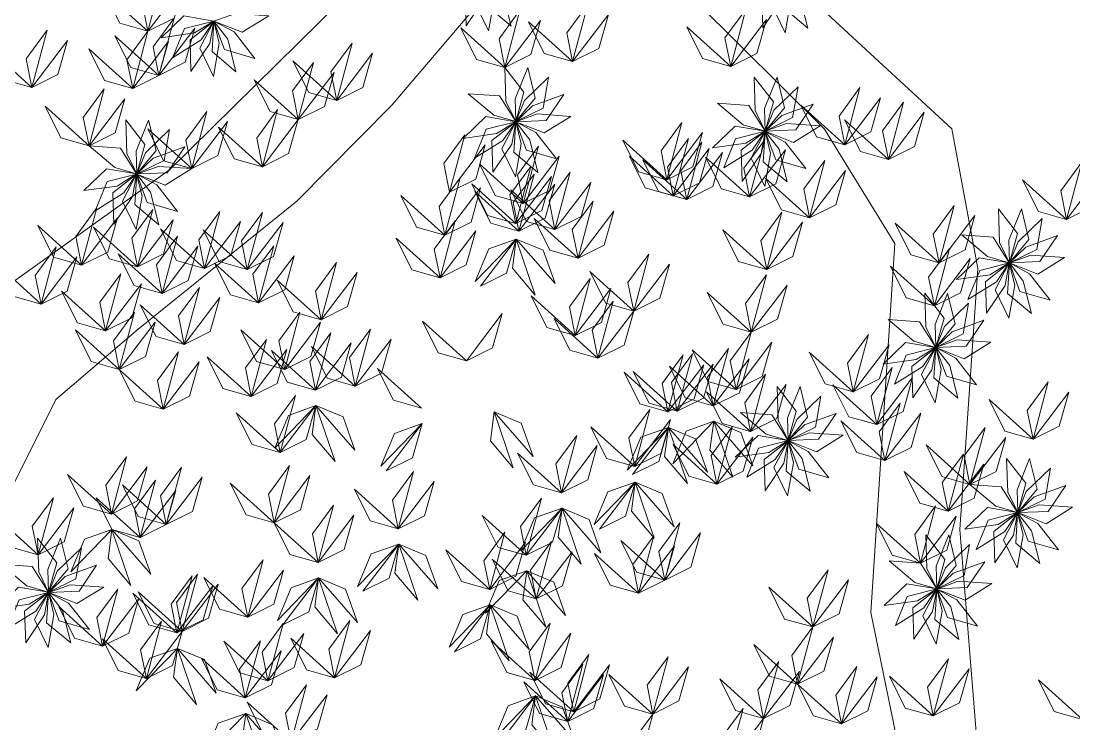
# Model space of a CAD drawing. Header units: inches. Extents: x 15 to 22798, y 21 to 21519.
# Drawn here: x 14699.4 to 14806.1, y 12322.2 to 12393.4 of the extents above; entities that cross this region are included whole.
import ezdxf

# ---------------------------------------------------------------- set-up
doc = ezdxf.new("R2010")
doc.units = ezdxf.units.IN
doc.header["$MEASUREMENT"] = 0
doc.layers.add('ARREDAMENTO', color=8, linetype='Continuous', lineweight=13)

msp = doc.modelspace()

# ---------------------------------------------------------------- linework, layer by layer
at = {"layer": 'ARREDAMENTO', "linetype": 'Continuous', "lineweight": 0}
for points in [[(14742.72, 12406.15), (14714.46, 12378.31), (14694.52, 12364.05), (14666.18, 12355.56), (14646.83, 12358.71), (14612.62, 12367.6)], [(14817.93, 12298.11), (14796.58, 12316.73), (14794.55, 12341.87), (14796.38, 12368.31), (14793.75, 12382.48), (14774.98, 12399.82)], [(14607.13, 12285.05), (14629.73, 12278.69), (14647.76, 12282.63), (14627.26, 12247.73), (14654.84, 12287.17), (14664.49, 12293.65), (14677.97, 12307.89), (14683.08, 12321.45), (14691.42, 12331.8), (14697.82, 12344.72), (14702.94, 12355.05), (14711.29, 12362.18), (14727.36, 12375.14), (14737, 12384.85), (14748.55, 12398.43)], [(14767.91, 12395.28), (14780.85, 12382.43), (14787.99, 12370.86), (14785.55, 12333.45), (14788.84, 12317.34), (14761.19, 12297.25), (14770.32, 12270.2), (14772.96, 12252.8), (14758.85, 12234.05), (14743.4, 12228.83), (14723.41, 12227.47), (14708.65, 12210.65), (14706.74, 12203.55), (14711.87, 12210.66), (14724.07, 12225.53), (14744.05, 12226.9), (14760.8, 12231.48), (14774.91, 12250.23), (14779.36, 12265.72), (14774.82, 12272.8), (14767.02, 12289.53), (14789.51, 12308.96), (14819.88, 12292.31)]]:
    msp.add_lwpolyline(points, dxfattribs=at)
at = {"layer": 'ARREDAMENTO', "lineweight": 0}
for points in [[(14712.27, 12392.36), (14711.69, 12395.27), (14713.82, 12398.16), (14712.27, 12392.36)], [(14744.52, 12392.91), (14746.43, 12395.74), (14746.84, 12398.01), (14744.42, 12396.09), (14744.52, 12392.91)], [(14746.8, 12392.41), (14747.39, 12395.76), (14746.84, 12398), (14745.41, 12395.27), (14746.8, 12392.41)], [(14749.08, 12392.87), (14748.26, 12396.18), (14746.84, 12398), (14746.65, 12394.92), (14749.08, 12392.87)], [(14712.27, 12392.36), (14714.93, 12393.68), (14715.9, 12397.13), (14712.27, 12392.36)], [(14774.59, 12392.7), (14776.49, 12395.53), (14776.9, 12397.8), (14774.48, 12395.88), (14774.59, 12392.7)], [(14776.86, 12392.2), (14777.45, 12395.56), (14776.9, 12397.8), (14775.48, 12395.06), (14776.86, 12392.2)], [(14779.15, 12392.67), (14778.32, 12395.97), (14776.91, 12397.8), (14776.71, 12394.72), (14779.15, 12392.67)], [(14712.27, 12392.36), (14709.42, 12393.17), (14707.82, 12396.38), (14712.27, 12392.36)], [(14755.31, 12389.28), (14754.72, 12392.19), (14756.85, 12395.08), (14755.31, 12389.28)], [(14713.38, 12387.88), (14712.8, 12390.79), (14714.93, 12393.68), (14713.38, 12387.88)], [(14713.62, 12391.7), (14716.99, 12392.18), (14718.95, 12393.39), (14715.91, 12393.91), (14713.62, 12391.7)], [(14724.54, 12393.93), (14721.14, 12394.17), (14718.97, 12393.39), (14721.84, 12392.25), (14724.54, 12393.93)], [(14748.44, 12388.68), (14747.86, 12391.59), (14749.98, 12394.48), (14748.44, 12388.68)], [(14755.31, 12389.28), (14757.96, 12390.6), (14758.94, 12394.06), (14755.31, 12389.28)], [(14771.35, 12388.78), (14770.76, 12391.68), (14772.89, 12394.57), (14771.35, 12388.78)], [(14771.35, 12388.78), (14774, 12390.1), (14774.98, 12393.55), (14771.35, 12388.78)], [(14713.38, 12387.88), (14716.04, 12389.21), (14717.02, 12392.66), (14713.38, 12387.88)], [(14714.77, 12389.67), (14717.66, 12391.48), (14718.95, 12393.39), (14715.97, 12392.62), (14714.77, 12389.67)], [(14716.64, 12388.29), (14718.55, 12391.11), (14718.96, 12393.38), (14716.54, 12391.47), (14716.64, 12388.29)], [(14718.92, 12387.78), (14719.51, 12391.14), (14718.96, 12393.38), (14717.53, 12390.65), (14718.92, 12387.78)], [(14721.2, 12388.25), (14720.38, 12391.56), (14718.96, 12393.38), (14718.77, 12390.3), (14721.2, 12388.25)], [(14723.1, 12389.61), (14721, 12392.29), (14718.97, 12393.38), (14720.04, 12390.49), (14723.1, 12389.61)], [(14748.44, 12388.68), (14745.59, 12389.49), (14743.99, 12392.7), (14748.44, 12388.68)], [(14748.44, 12388.68), (14751.09, 12390.01), (14752.07, 12393.46), (14748.44, 12388.68)], [(14755.31, 12389.28), (14752.45, 12390.09), (14750.85, 12393.3), (14755.31, 12389.28)], [(14771.35, 12388.78), (14768.49, 12389.59), (14766.89, 12392.8), (14771.35, 12388.78)], [(14700.51, 12386.65), (14699.92, 12389.56), (14702.05, 12392.45), (14700.51, 12386.65)], [(14700.51, 12386.65), (14703.16, 12387.97), (14704.14, 12391.43), (14700.51, 12386.65)], [(14713.38, 12387.88), (14710.53, 12388.69), (14708.93, 12391.9), (14713.38, 12387.88)], [(14710.73, 12386.56), (14710.15, 12389.47), (14712.27, 12392.36), (14710.73, 12386.56)], [(14700.51, 12386.65), (14697.66, 12387.46), (14696.06, 12390.67), (14700.51, 12386.65)], [(14710.73, 12386.56), (14707.88, 12387.37), (14706.28, 12390.58), (14710.73, 12386.56)], [(14710.73, 12386.56), (14713.38, 12387.88), (14714.36, 12391.34), (14710.73, 12386.56)], [(14731.42, 12385.35), (14730.83, 12388.25), (14732.96, 12391.14), (14731.42, 12385.35)], [(14731.42, 12385.35), (14728.57, 12386.15), (14726.97, 12389.37), (14731.42, 12385.35)], [(14731.42, 12385.35), (14734.07, 12386.67), (14735.05, 12390.12), (14731.42, 12385.35)], [(14727.51, 12383.4), (14726.93, 12386.31), (14729.05, 12389.2), (14727.51, 12383.4)], [(14748.44, 12388.68), (14748.56, 12385.28), (14749.56, 12383.2), (14750.39, 12386.17), (14748.44, 12388.68)], [(14750.77, 12388.67), (14749.49, 12385.5), (14749.57, 12383.2), (14751.53, 12385.58), (14750.77, 12388.67)], [(14727.51, 12383.4), (14724.66, 12384.21), (14723.06, 12387.42), (14727.51, 12383.4)], [(14727.51, 12383.4), (14730.17, 12384.72), (14731.14, 12388.18), (14727.51, 12383.4)], [(14752.89, 12387.7), (14750.44, 12385.33), (14749.57, 12383.2), (14752.33, 12384.57), (14752.89, 12387.7)], [(14773.72, 12387.71), (14773.83, 12384.31), (14774.84, 12382.23), (14775.67, 12385.2), (14773.72, 12387.71)], [(14776.05, 12387.69), (14774.77, 12384.53), (14774.84, 12382.23), (14776.81, 12384.6), (14776.05, 12387.69)], [(14706.31, 12380.73), (14705.72, 12383.63), (14707.85, 12386.52), (14706.31, 12380.73)], [(14778.17, 12386.73), (14775.72, 12384.36), (14774.84, 12382.23), (14777.61, 12383.6), (14778.17, 12386.73)], [(14782.9, 12380.84), (14782.32, 12383.75), (14784.44, 12386.64), (14782.9, 12380.84)], [(14706.31, 12380.73), (14708.96, 12382.05), (14709.94, 12385.5), (14706.31, 12380.73)], [(14744.73, 12386.03), (14747.34, 12383.84), (14749.56, 12383.2), (14747.9, 12385.8), (14744.73, 12386.03)], [(14754.44, 12385.96), (14751.24, 12384.79), (14749.57, 12383.19), (14752.65, 12383.32), (14754.44, 12385.96)], [(14770, 12385.06), (14772.62, 12382.87), (14774.83, 12382.23), (14773.18, 12384.83), (14770, 12385.06)], [(14782.9, 12380.84), (14785.56, 12382.16), (14786.53, 12385.62), (14782.9, 12380.84)], [(14787.33, 12379.36), (14786.74, 12382.27), (14788.87, 12385.16), (14787.33, 12379.36)], [(14706.31, 12380.73), (14703.45, 12381.54), (14701.85, 12384.75), (14706.31, 12380.73)], [(14716.72, 12378.43), (14716.13, 12381.33), (14718.26, 12384.22), (14716.72, 12378.43)], [(14723.88, 12378.63), (14723.3, 12381.53), (14725.42, 12384.42), (14723.88, 12378.63)], [(14755.14, 12383.73), (14751.74, 12383.97), (14749.57, 12383.19), (14752.44, 12382.05), (14755.14, 12383.73)], [(14779.71, 12384.98), (14776.51, 12383.82), (14774.84, 12382.22), (14777.93, 12382.35), (14779.71, 12384.98)], [(14782.9, 12380.84), (14780.05, 12381.65), (14778.45, 12384.86), (14782.9, 12380.84)], [(14787.33, 12379.36), (14789.98, 12380.68), (14790.96, 12384.14), (14787.33, 12379.36)], [(14710.02, 12383.38), (14710.14, 12379.97), (14711.14, 12377.9), (14711.97, 12380.87), (14710.02, 12383.38)], [(14712.35, 12383.36), (14711.07, 12380.2), (14711.14, 12377.89), (14713.11, 12380.27), (14712.35, 12383.36)], [(14716.72, 12378.43), (14719.37, 12379.75), (14720.35, 12383.2), (14716.72, 12378.43)], [(14723.88, 12378.63), (14726.54, 12379.95), (14727.51, 12383.4), (14723.88, 12378.63)], [(14744.22, 12381.5), (14747.59, 12381.98), (14749.55, 12383.19), (14746.51, 12383.71), (14744.22, 12381.5)], [(14745.37, 12379.48), (14748.26, 12381.28), (14749.55, 12383.19), (14746.57, 12382.42), (14745.37, 12379.48)], [(14747.24, 12378.09), (14749.15, 12380.92), (14749.55, 12383.19), (14747.14, 12381.27), (14747.24, 12378.09)], [(14749.52, 12377.59), (14750.11, 12380.94), (14749.56, 12383.18), (14748.13, 12380.45), (14749.52, 12377.59)], [(14751.8, 12378.05), (14750.97, 12381.36), (14749.56, 12383.18), (14749.37, 12380.1), (14751.8, 12378.05)], [(14753.7, 12379.41), (14751.6, 12382.09), (14749.56, 12383.18), (14750.64, 12380.29), (14753.7, 12379.41)], [(14764.86, 12377.31), (14764.28, 12380.22), (14766.4, 12383.11), (14764.86, 12377.31)], [(14780.41, 12382.76), (14777.01, 12383), (14774.84, 12382.22), (14777.71, 12381.08), (14780.41, 12382.76)], [(14787.33, 12379.36), (14784.48, 12380.17), (14782.88, 12383.38), (14787.33, 12379.36)], [(14714.47, 12382.39), (14712.02, 12380.03), (14711.14, 12377.89), (14713.91, 12379.26), (14714.47, 12382.39)], [(14716.72, 12378.43), (14713.86, 12379.23), (14712.26, 12382.45), (14716.72, 12378.43)], [(14723.88, 12378.63), (14721.03, 12379.44), (14719.43, 12382.65), (14723.88, 12378.63)], [(14742.84, 12376.05), (14742.26, 12378.96), (14744.38, 12381.85), (14742.84, 12376.05)], [(14764.86, 12377.31), (14767.52, 12378.63), (14768.49, 12382.08), (14764.86, 12377.31)], [(14769.49, 12380.53), (14772.87, 12381.01), (14774.83, 12382.22), (14771.79, 12382.74), (14769.49, 12380.53)], [(14770.64, 12378.5), (14773.53, 12380.31), (14774.83, 12382.22), (14771.84, 12381.45), (14770.64, 12378.5)], [(14772.51, 12377.12), (14774.42, 12379.95), (14774.83, 12382.22), (14772.41, 12380.3), (14772.51, 12377.12)], [(14774.79, 12376.62), (14775.38, 12379.97), (14774.83, 12382.21), (14773.4, 12379.48), (14774.79, 12376.62)], [(14777.07, 12377.08), (14776.25, 12380.39), (14774.84, 12382.21), (14774.64, 12379.13), (14777.07, 12377.08)], [(14778.97, 12378.44), (14776.87, 12381.12), (14774.84, 12382.21), (14775.91, 12379.32), (14778.97, 12378.44)], [(14742.84, 12376.05), (14745.5, 12377.37), (14746.47, 12380.83), (14742.84, 12376.05)], [(14764.86, 12377.31), (14762.01, 12378.12), (14760.41, 12381.33), (14764.86, 12377.31)], [(14765.52, 12375.69), (14764.93, 12378.59), (14767.06, 12381.48), (14765.52, 12375.69)], [(14766.88, 12375.3), (14766.3, 12378.21), (14768.43, 12381.1), (14766.88, 12375.3)], [(14773.25, 12375.57), (14772.67, 12378.47), (14774.79, 12381.36), (14773.25, 12375.57)], [(14706.31, 12380.73), (14708.92, 12378.54), (14711.13, 12377.89), (14709.48, 12380.5), (14706.31, 12380.73)], [(14716.01, 12380.65), (14712.81, 12379.48), (14711.15, 12377.89), (14714.23, 12378.02), (14716.01, 12380.65)], [(14750.32, 12374.91), (14749.74, 12377.81), (14751.86, 12380.7), (14750.32, 12374.91)], [(14750.32, 12374.91), (14752.97, 12376.23), (14753.95, 12379.68), (14750.32, 12374.91)], [(14765.52, 12375.69), (14762.67, 12376.49), (14761.07, 12379.71), (14765.52, 12375.69)], [(14765.52, 12375.69), (14768.17, 12377.01), (14769.15, 12380.46), (14765.52, 12375.69)], [(14766.88, 12375.3), (14769.54, 12376.62), (14770.52, 12380.08), (14766.88, 12375.3)], [(14773.25, 12375.57), (14775.9, 12376.89), (14776.88, 12380.34), (14773.25, 12375.57)], [(14716.72, 12378.43), (14713.32, 12378.66), (14711.15, 12377.88), (14714.01, 12376.75), (14716.72, 12378.43)], [(14750.32, 12374.91), (14747.47, 12375.71), (14745.87, 12378.93), (14750.32, 12374.91)], [(14749.56, 12372.87), (14748.97, 12375.77), (14751.1, 12378.66), (14749.56, 12372.87)], [(14766.88, 12375.3), (14764.03, 12376.11), (14762.43, 12379.32), (14766.88, 12375.3)], [(14773.25, 12375.57), (14770.4, 12376.37), (14768.8, 12379.59), (14773.25, 12375.57)], [(14779.33, 12373.46), (14778.75, 12376.37), (14780.87, 12379.26), (14779.33, 12373.46)], [(14805.38, 12373.28), (14804.8, 12376.19), (14806.93, 12379.08), (14805.38, 12373.28)], [(14705.79, 12376.2), (14709.17, 12376.67), (14711.13, 12377.89), (14708.09, 12378.4), (14705.79, 12376.2)], [(14706.94, 12374.17), (14709.83, 12375.98), (14711.13, 12377.88), (14708.14, 12377.12), (14706.94, 12374.17)], [(14708.82, 12372.79), (14710.72, 12375.61), (14711.13, 12377.88), (14708.71, 12375.97), (14708.82, 12372.79)], [(14711.09, 12372.28), (14711.68, 12375.64), (14711.13, 12377.88), (14709.7, 12375.15), (14711.09, 12372.28)], [(14713.37, 12372.75), (14712.55, 12376.06), (14711.14, 12377.88), (14710.94, 12374.8), (14713.37, 12372.75)], [(14715.27, 12374.1), (14713.17, 12376.79), (14711.14, 12377.88), (14712.21, 12374.99), (14715.27, 12374.1)], [(14749.87, 12372.09), (14749.29, 12374.99), (14751.42, 12377.88), (14749.87, 12372.09)], [(14749.56, 12372.87), (14752.21, 12374.19), (14753.19, 12377.64), (14749.56, 12372.87)], [(14753.52, 12372.27), (14752.93, 12375.17), (14755.06, 12378.06), (14753.52, 12372.27)], [(14779.33, 12373.46), (14781.99, 12374.78), (14782.96, 12378.23), (14779.33, 12373.46)], [(14805.38, 12373.28), (14808.04, 12374.61), (14809.01, 12378.06), (14805.38, 12373.28)], [(14742.36, 12371.7), (14741.78, 12374.61), (14743.91, 12377.5), (14742.36, 12371.7)], [(14742.36, 12371.7), (14745.02, 12373.02), (14745.99, 12376.48), (14742.36, 12371.7)], [(14749.56, 12372.87), (14746.7, 12373.67), (14745.1, 12376.88), (14749.56, 12372.87)], [(14749.87, 12372.09), (14752.53, 12373.41), (14753.51, 12376.86), (14749.87, 12372.09)], [(14753.52, 12372.27), (14756.17, 12373.59), (14757.15, 12377.04), (14753.52, 12372.27)], [(14779.33, 12373.46), (14776.48, 12374.27), (14774.88, 12377.48), (14779.33, 12373.46)], [(14805.38, 12373.28), (14802.53, 12374.09), (14800.93, 12377.3), (14805.38, 12373.28)], [(14742.36, 12371.7), (14739.51, 12372.51), (14737.91, 12375.72), (14742.36, 12371.7)], [(14749.87, 12372.09), (14747.02, 12372.89), (14745.42, 12376.11), (14749.87, 12372.09)], [(14753.52, 12372.27), (14750.66, 12373.08), (14749.06, 12376.29), (14753.52, 12372.27)], [(14705.56, 12368.66), (14704.98, 12371.56), (14707.1, 12374.45), (14705.56, 12368.66)], [(14755.87, 12369.36), (14755.29, 12372.26), (14757.41, 12375.15), (14755.87, 12369.36)], [(14792.46, 12368.89), (14791.87, 12371.8), (14794, 12374.69), (14792.46, 12368.89)], [(14798.47, 12374.37), (14798.58, 12370.96), (14799.59, 12368.89), (14800.42, 12371.86), (14798.47, 12374.37)], [(14800.8, 12374.35), (14799.52, 12371.19), (14799.59, 12368.88), (14801.56, 12371.26), (14800.8, 12374.35)], [(14705.56, 12368.66), (14708.22, 12369.98), (14709.19, 12373.43), (14705.56, 12368.66)], [(14711.22, 12368.48), (14710.63, 12371.39), (14712.76, 12374.28), (14711.22, 12368.48)], [(14718.02, 12368.31), (14717.43, 12371.21), (14719.56, 12374.1), (14718.02, 12368.31)], [(14722.34, 12368.2), (14721.76, 12371.11), (14723.88, 12374), (14722.34, 12368.2)], [(14755.87, 12369.36), (14753.02, 12370.16), (14751.42, 12373.38), (14755.87, 12369.36)], [(14755.87, 12369.36), (14758.53, 12370.68), (14759.5, 12374.13), (14755.87, 12369.36)], [(14774.99, 12368.22), (14774.41, 12371.13), (14776.53, 12374.02), (14774.99, 12368.22)], [(14792.46, 12368.89), (14795.11, 12370.21), (14796.09, 12373.67), (14792.46, 12368.89)], [(14802.92, 12373.38), (14800.47, 12371.02), (14799.59, 12368.88), (14802.36, 12370.25), (14802.92, 12373.38)], [(14705.56, 12368.66), (14702.71, 12369.46), (14701.11, 12372.68), (14705.56, 12368.66)], [(14711.22, 12368.48), (14708.37, 12369.29), (14706.77, 12372.5), (14711.22, 12368.48)], [(14711.22, 12368.48), (14713.87, 12369.8), (14714.85, 12373.25), (14711.22, 12368.48)], [(14718.02, 12368.31), (14715.16, 12369.12), (14713.56, 12372.33), (14718.02, 12368.31)], [(14722.34, 12368.2), (14719.49, 12369.01), (14717.89, 12372.22), (14722.34, 12368.2)], [(14718.02, 12368.31), (14720.67, 12369.63), (14721.65, 12373.08), (14718.02, 12368.31)], [(14722.34, 12368.2), (14724.99, 12369.52), (14725.97, 12372.97), (14722.34, 12368.2)], [(14741.88, 12367.35), (14741.3, 12370.26), (14743.43, 12373.15), (14741.88, 12367.35)], [(14774.99, 12368.22), (14772.14, 12369.03), (14770.54, 12372.24), (14774.99, 12368.22)], [(14774.99, 12368.22), (14777.65, 12369.54), (14778.62, 12373), (14774.99, 12368.22)], [(14792.46, 12368.89), (14789.61, 12369.7), (14788.01, 12372.91), (14792.46, 12368.89)], [(14713.72, 12365.79), (14713.13, 12368.69), (14715.26, 12371.58), (14713.72, 12365.79)], [(14741.88, 12367.35), (14739.03, 12368.16), (14737.43, 12371.37), (14741.88, 12367.35)], [(14741.88, 12367.35), (14744.54, 12368.67), (14745.51, 12372.12), (14741.88, 12367.35)], [(14749.61, 12371.3), (14746.82, 12370.3), (14745.44, 12366.99), (14749.61, 12371.3)], [(14745.98, 12366.52), (14748.63, 12367.85), (14749.61, 12371.3), (14745.98, 12366.52)], [(14749.61, 12371.3), (14749.22, 12368.36), (14751.54, 12365.62), (14749.61, 12371.3)], [(14749.61, 12371.3), (14752.35, 12370.16), (14753.55, 12366.78), (14749.61, 12371.3)], [(14794.76, 12371.72), (14797.37, 12369.53), (14799.58, 12368.88), (14797.93, 12371.49), (14794.76, 12371.72)], [(14804.46, 12371.64), (14801.26, 12370.47), (14799.6, 12368.88), (14802.68, 12369.01), (14804.46, 12371.64)], [(14701.44, 12364.71), (14700.86, 12367.61), (14702.98, 12370.5), (14701.44, 12364.71)], [(14713.72, 12365.79), (14716.37, 12367.11), (14717.35, 12370.56), (14713.72, 12365.79)], [(14723.48, 12364.82), (14722.9, 12367.73), (14725.02, 12370.61), (14723.48, 12364.82)], [(14791.98, 12364.54), (14791.39, 12367.45), (14793.52, 12370.34), (14791.98, 12364.54)], [(14701.44, 12364.71), (14704.09, 12366.03), (14705.07, 12369.48), (14701.44, 12364.71)], [(14713.72, 12365.79), (14710.87, 12366.59), (14709.27, 12369.81), (14713.72, 12365.79)], [(14723.48, 12364.82), (14726.14, 12366.14), (14727.11, 12369.59), (14723.48, 12364.82)], [(14761.52, 12363.98), (14760.93, 12366.89), (14763.06, 12369.78), (14761.52, 12363.98)], [(14791.98, 12364.54), (14794.63, 12365.86), (14795.61, 12369.31), (14791.98, 12364.54)], [(14794.24, 12367.19), (14797.62, 12367.66), (14799.58, 12368.88), (14796.54, 12369.39), (14794.24, 12367.19)], [(14805.17, 12369.42), (14801.76, 12369.65), (14799.59, 12368.87), (14802.46, 12367.74), (14805.17, 12369.42)], [(14701.44, 12364.71), (14698.59, 12365.51), (14696.99, 12368.73), (14701.44, 12364.71)], [(14723.48, 12364.82), (14720.63, 12365.63), (14719.03, 12368.84), (14723.48, 12364.82)], [(14729.84, 12363.12), (14729.26, 12366.03), (14731.39, 12368.92), (14729.84, 12363.12)], [(14761.52, 12363.98), (14758.67, 12364.79), (14757.07, 12368), (14761.52, 12363.98)], [(14761.52, 12363.98), (14764.17, 12365.3), (14765.15, 12368.76), (14761.52, 12363.98)], [(14791.98, 12364.54), (14789.13, 12365.35), (14787.53, 12368.56), (14791.98, 12364.54)], [(14795.39, 12365.16), (14798.28, 12366.97), (14799.58, 12368.87), (14796.59, 12368.11), (14795.39, 12365.16)], [(14797.26, 12363.77), (14799.17, 12366.6), (14799.58, 12368.87), (14797.16, 12366.96), (14797.26, 12363.77)], [(14799.54, 12363.27), (14800.13, 12366.63), (14799.58, 12368.87), (14798.15, 12366.14), (14799.54, 12363.27)], [(14801.82, 12363.74), (14801, 12367.04), (14799.59, 12368.87), (14799.39, 12365.79), (14801.82, 12363.74)], [(14803.72, 12365.09), (14801.62, 12367.78), (14799.59, 12368.87), (14800.66, 12365.98), (14803.72, 12365.09)], [(14707.98, 12361.98), (14707.39, 12364.89), (14709.52, 12367.78), (14707.98, 12361.98)], [(14707.98, 12361.98), (14707.39, 12364.89), (14709.52, 12367.78), (14707.98, 12361.98)], [(14729.84, 12363.12), (14726.99, 12363.93), (14725.39, 12367.14), (14729.84, 12363.12)], [(14729.84, 12363.12), (14732.5, 12364.45), (14733.47, 12367.9), (14729.84, 12363.12)], [(14755.57, 12361.52), (14754.99, 12364.42), (14757.11, 12367.31), (14755.57, 12361.52)], [(14773.42, 12361.86), (14772.84, 12364.77), (14774.97, 12367.66), (14773.42, 12361.86)], [(14707.98, 12361.98), (14705.13, 12362.79), (14703.53, 12366), (14707.98, 12361.98)], [(14707.98, 12361.98), (14705.13, 12362.79), (14703.53, 12366), (14707.98, 12361.98)], [(14707.98, 12361.98), (14710.63, 12363.3), (14711.61, 12366.76), (14707.98, 12361.98)], [(14707.98, 12361.98), (14710.63, 12363.3), (14711.61, 12366.76), (14707.98, 12361.98)], [(14715.95, 12360.61), (14715.37, 12363.51), (14717.49, 12366.4), (14715.95, 12360.61)], [(14755.57, 12361.52), (14758.23, 12362.84), (14759.2, 12366.29), (14755.57, 12361.52)], [(14773.42, 12361.86), (14770.57, 12362.67), (14768.97, 12365.88), (14773.42, 12361.86)], [(14773.42, 12361.86), (14776.08, 12363.18), (14777.06, 12366.63), (14773.42, 12361.86)], [(14715.95, 12360.61), (14718.6, 12361.93), (14719.58, 12365.38), (14715.95, 12360.61)], [(14755.57, 12361.52), (14752.72, 12362.32), (14751.12, 12365.54), (14755.57, 12361.52)], [(14757.89, 12359.21), (14757.3, 12362.11), (14759.43, 12365), (14757.89, 12359.21)], [(14791, 12365.8), (14791.12, 12362.39), (14792.13, 12360.31), (14792.96, 12363.28), (14791, 12365.8)], [(14793.33, 12365.78), (14792.06, 12362.62), (14792.13, 12360.31), (14794.1, 12362.69), (14793.33, 12365.78)], [(14795.45, 12364.81), (14793, 12362.44), (14792.13, 12360.31), (14794.89, 12361.68), (14795.45, 12364.81)], [(14709.37, 12358.09), (14708.79, 12360.99), (14710.92, 12363.88), (14709.37, 12358.09)], [(14715.95, 12360.61), (14713.1, 12361.41), (14711.5, 12364.62), (14715.95, 12360.61)], [(14726.14, 12358.08), (14725.55, 12360.99), (14727.68, 12363.88), (14726.14, 12358.08)], [(14744.55, 12358.96), (14747.21, 12360.28), (14748.18, 12363.74), (14744.55, 12358.96)], [(14757.89, 12359.21), (14760.54, 12360.53), (14761.52, 12363.98), (14757.89, 12359.21)], [(14709.37, 12358.09), (14712.03, 12359.41), (14713.01, 12362.86), (14709.37, 12358.09)], [(14726.14, 12358.08), (14728.79, 12359.4), (14729.77, 12362.86), (14726.14, 12358.08)], [(14744.55, 12358.96), (14741.7, 12359.77), (14740.1, 12362.98), (14744.55, 12358.96)], [(14757.89, 12359.21), (14755.04, 12360.02), (14753.44, 12363.23), (14757.89, 12359.21)], [(14787.29, 12363.15), (14789.9, 12360.96), (14792.12, 12360.31), (14790.47, 12362.92), (14787.29, 12363.15)], [(14797, 12363.07), (14793.8, 12361.9), (14792.13, 12360.3), (14795.21, 12360.43), (14797, 12363.07)], [(14709.37, 12358.09), (14706.52, 12358.89), (14704.92, 12362.11), (14709.37, 12358.09)], [(14726.14, 12358.08), (14723.28, 12358.89), (14721.68, 12362.1), (14726.14, 12358.08)], [(14729.26, 12355.99), (14728.67, 12358.9), (14730.8, 12361.79), (14729.26, 12355.99)], [(14733.29, 12356.38), (14732.7, 12359.29), (14734.83, 12362.18), (14733.29, 12356.38)], [(14771.88, 12356.06), (14771.3, 12358.97), (14773.42, 12361.86), (14771.88, 12356.06)], [(14783.77, 12355.82), (14783.18, 12358.73), (14785.31, 12361.62), (14783.77, 12355.82)], [(14722.74, 12355.33), (14722.15, 12358.24), (14724.28, 12361.13), (14722.74, 12355.33)], [(14729.26, 12355.99), (14731.91, 12357.31), (14732.89, 12360.77), (14729.26, 12355.99)], [(14733.29, 12356.38), (14735.94, 12357.7), (14736.92, 12361.16), (14733.29, 12356.38)], [(14771.88, 12356.06), (14774.54, 12357.38), (14775.51, 12360.84), (14771.88, 12356.06)], [(14783.77, 12355.82), (14786.42, 12357.14), (14787.4, 12360.59), (14783.77, 12355.82)], [(14786.78, 12358.62), (14790.15, 12359.09), (14792.11, 12360.31), (14789.07, 12360.82), (14786.78, 12358.62)], [(14797.7, 12360.84), (14794.3, 12361.08), (14792.13, 12360.3), (14795, 12359.17), (14797.7, 12360.84)], [(14713.83, 12354.07), (14713.24, 12356.97), (14715.37, 12359.86), (14713.83, 12354.07)], [(14722.74, 12355.33), (14725.39, 12356.65), (14726.37, 12360.1), (14722.74, 12355.33)], [(14729.26, 12355.99), (14726.4, 12356.8), (14724.8, 12360.01), (14729.26, 12355.99)], [(14733.29, 12356.38), (14730.43, 12357.19), (14728.84, 12360.4), (14733.29, 12356.38)], [(14764.98, 12353.77), (14764.4, 12356.67), (14766.52, 12359.56), (14764.98, 12353.77)], [(14765.92, 12353.86), (14765.33, 12356.77), (14767.46, 12359.66), (14765.92, 12353.86)], [(14771.88, 12356.06), (14769.03, 12356.87), (14767.43, 12360.08), (14771.88, 12356.06)], [(14769.58, 12354.39), (14768.99, 12357.3), (14771.12, 12360.19), (14769.58, 12354.39)], [(14783.77, 12355.82), (14780.91, 12356.63), (14779.31, 12359.84), (14783.77, 12355.82)], [(14787.93, 12356.59), (14790.82, 12358.39), (14792.11, 12360.3), (14789.13, 12359.54), (14787.93, 12356.59)], [(14789.8, 12355.2), (14791.71, 12358.03), (14792.12, 12360.3), (14789.7, 12358.38), (14789.8, 12355.2)], [(14792.08, 12354.7), (14792.67, 12358.06), (14792.12, 12360.3), (14790.69, 12357.56), (14792.08, 12354.7)], [(14794.36, 12355.17), (14793.54, 12358.47), (14792.12, 12360.3), (14791.93, 12357.22), (14794.36, 12355.17)], [(14796.26, 12356.52), (14794.16, 12359.21), (14792.13, 12360.3), (14793.2, 12357.4), (14796.26, 12356.52)], [(14713.83, 12354.07), (14716.48, 12355.39), (14717.46, 12358.84), (14713.83, 12354.07)], [(14722.74, 12355.33), (14719.88, 12356.14), (14718.29, 12359.35), (14722.74, 12355.33)], [(14764.98, 12353.77), (14767.64, 12355.09), (14768.61, 12358.54), (14764.98, 12353.77)], [(14769.58, 12354.39), (14766.72, 12355.2), (14765.13, 12358.41), (14769.58, 12354.39)], [(14765.92, 12353.86), (14768.57, 12355.18), (14769.55, 12358.63), (14765.92, 12353.86)], [(14769.58, 12354.39), (14772.23, 12355.71), (14773.21, 12359.17), (14769.58, 12354.39)], [(14713.83, 12354.07), (14710.97, 12354.88), (14709.37, 12358.09), (14713.83, 12354.07)], [(14740.01, 12354.16), (14737.16, 12354.97), (14735.56, 12358.18), (14740.01, 12354.16)], [(14764.98, 12353.77), (14762.13, 12354.58), (14760.53, 12357.79), (14764.98, 12353.77)], [(14765.92, 12353.86), (14763.07, 12354.67), (14761.47, 12357.88), (14765.92, 12353.86)], [(14773.34, 12351.79), (14772.76, 12354.7), (14774.88, 12357.59), (14773.34, 12351.79)], [(14786.15, 12352.49), (14785.57, 12355.39), (14787.7, 12358.28), (14786.15, 12352.49)], [(14773.34, 12351.79), (14776, 12353.11), (14776.97, 12356.57), (14773.34, 12351.79)], [(14776.04, 12356.36), (14776.15, 12352.95), (14777.16, 12350.88), (14777.99, 12353.85), (14776.04, 12356.36)], [(14778.37, 12356.34), (14777.09, 12353.18), (14777.16, 12350.88), (14779.13, 12353.25), (14778.37, 12356.34)], [(14786.15, 12352.49), (14783.3, 12353.29), (14781.7, 12356.51), (14786.15, 12352.49)], [(14786.15, 12352.49), (14788.81, 12353.81), (14789.78, 12357.26), (14786.15, 12352.49)], [(14801.99, 12351.02), (14801.4, 12353.92), (14803.53, 12356.81), (14801.99, 12351.02)], [(14725.68, 12349.65), (14725.09, 12352.56), (14727.22, 12355.45), (14725.68, 12349.65)], [(14773.34, 12351.79), (14770.49, 12352.6), (14768.89, 12355.81), (14773.34, 12351.79)], [(14780.49, 12355.38), (14778.04, 12353.01), (14777.16, 12350.87), (14779.93, 12352.24), (14780.49, 12355.38)], [(14801.99, 12351.02), (14804.64, 12352.34), (14805.62, 12355.79), (14801.99, 12351.02)], [(14729.31, 12354.43), (14726.52, 12353.43), (14725.14, 12350.12), (14729.31, 12354.43)], [(14725.68, 12349.65), (14728.33, 12350.97), (14729.31, 12354.43), (14725.68, 12349.65)], [(14725.68, 12349.65), (14728.33, 12350.97), (14729.31, 12354.43), (14725.68, 12349.65)], [(14729.31, 12354.43), (14728.92, 12351.49), (14731.24, 12348.75), (14729.31, 12354.43)], [(14729.31, 12354.43), (14732.05, 12353.29), (14733.25, 12349.91), (14729.31, 12354.43)], [(14786.97, 12348.86), (14786.39, 12351.77), (14788.52, 12354.66), (14786.97, 12348.86)], [(14801.99, 12351.02), (14799.13, 12351.82), (14797.53, 12355.04), (14801.99, 12351.02)], [(14725.68, 12349.65), (14722.83, 12350.46), (14721.23, 12353.67), (14725.68, 12349.65)], [(14747.38, 12353.79), (14746.99, 12350.85), (14749.31, 12348.11), (14747.38, 12353.79)], [(14747.38, 12353.79), (14750.12, 12352.65), (14751.32, 12349.27), (14747.38, 12353.79)], [(14761.62, 12348.23), (14761.03, 12351.14), (14763.16, 12354.03), (14761.62, 12348.23)], [(14761.62, 12348.23), (14761.03, 12351.14), (14763.16, 12354.03), (14761.62, 12348.23)], [(14761.62, 12348.23), (14764.27, 12349.55), (14765.25, 12353), (14761.62, 12348.23)], [(14761.62, 12348.23), (14764.27, 12349.55), (14765.25, 12353), (14761.62, 12348.23)], [(14772.33, 12353.71), (14774.94, 12351.52), (14777.15, 12350.88), (14775.5, 12353.48), (14772.33, 12353.71)], [(14782.03, 12353.63), (14778.83, 12352.47), (14777.17, 12350.87), (14780.25, 12351), (14782.03, 12353.63)], [(14786.97, 12348.86), (14789.63, 12350.18), (14790.6, 12353.64), (14786.97, 12348.86)], [(14740.06, 12352.59), (14737.27, 12351.6), (14735.89, 12348.29), (14740.06, 12352.59)], [(14736.43, 12347.82), (14739.08, 12349.14), (14740.06, 12352.59), (14736.43, 12347.82)], [(14761.62, 12348.23), (14758.77, 12349.04), (14757.17, 12352.25), (14761.62, 12348.23)], [(14761.62, 12348.23), (14758.77, 12349.04), (14757.17, 12352.25), (14761.62, 12348.23)], [(14765.03, 12352.2), (14762.24, 12351.21), (14760.86, 12347.89), (14765.03, 12352.2)], [(14761.4, 12347.43), (14764.06, 12348.75), (14765.03, 12352.2), (14761.4, 12347.43)], [(14765.03, 12352.2), (14764.64, 12349.26), (14766.96, 12346.52), (14765.03, 12352.2)], [(14765.03, 12352.2), (14767.77, 12351.06), (14768.98, 12347.68), (14765.03, 12352.2)], [(14769.63, 12352.83), (14766.84, 12351.83), (14765.46, 12348.52), (14769.63, 12352.83)], [(14769.63, 12352.83), (14769.24, 12349.89), (14771.56, 12347.15), (14769.63, 12352.83)], [(14769.95, 12346.46), (14769.37, 12349.37), (14771.49, 12352.26), (14769.95, 12346.46)], [(14769.63, 12352.83), (14772.37, 12351.68), (14773.57, 12348.3), (14769.63, 12352.83)], [(14786.97, 12348.86), (14784.12, 12349.67), (14782.52, 12352.88), (14786.97, 12348.86)], [(14795.59, 12346.41), (14795.01, 12349.32), (14797.14, 12352.21), (14795.59, 12346.41)], [(14754.19, 12345.59), (14753.61, 12348.5), (14755.74, 12351.39), (14754.19, 12345.59)], [(14769.95, 12346.46), (14772.6, 12347.78), (14773.58, 12351.23), (14769.95, 12346.46)], [(14771.81, 12349.18), (14775.19, 12349.66), (14777.15, 12350.87), (14774.11, 12351.39), (14771.81, 12349.18)], [(14772.96, 12347.15), (14775.85, 12348.96), (14777.15, 12350.87), (14774.16, 12350.1), (14772.96, 12347.15)], [(14774.83, 12345.77), (14776.74, 12348.59), (14777.15, 12350.86), (14774.73, 12348.95), (14774.83, 12345.77)], [(14777.11, 12345.26), (14777.7, 12348.62), (14777.15, 12350.86), (14775.72, 12348.13), (14777.11, 12345.26)], [(14779.39, 12345.73), (14778.57, 12349.04), (14777.16, 12350.86), (14776.96, 12347.78), (14779.39, 12345.73)], [(14782.73, 12351.41), (14779.33, 12351.65), (14777.16, 12350.87), (14780.03, 12349.73), (14782.73, 12351.41)], [(14781.29, 12347.09), (14779.19, 12349.77), (14777.16, 12350.86), (14778.23, 12347.97), (14781.29, 12347.09)], [(14795.59, 12346.41), (14798.25, 12347.73), (14799.22, 12351.19), (14795.59, 12346.41)], [(14754.19, 12345.59), (14756.85, 12346.91), (14757.82, 12350.36), (14754.19, 12345.59)], [(14769.95, 12346.46), (14767.1, 12347.27), (14765.5, 12350.48), (14769.95, 12346.46)], [(14795.59, 12346.41), (14792.74, 12347.22), (14791.14, 12350.43), (14795.59, 12346.41)], [(14708.58, 12343.43), (14708, 12346.34), (14710.12, 12349.23), (14708.58, 12343.43)], [(14754.19, 12345.59), (14751.34, 12346.4), (14749.74, 12349.61), (14754.19, 12345.59)], [(14793.38, 12343.71), (14792.79, 12346.62), (14794.92, 12349.51), (14793.38, 12343.71)], [(14799.3, 12349.06), (14799.42, 12345.66), (14800.43, 12343.58), (14801.26, 12346.55), (14799.3, 12349.06)], [(14801.63, 12349.04), (14800.36, 12345.88), (14800.43, 12343.58), (14802.4, 12345.95), (14801.63, 12349.04)], [(14708.58, 12343.43), (14711.23, 12344.75), (14712.21, 12348.2), (14708.58, 12343.43)], [(14714.14, 12342.38), (14713.55, 12345.28), (14715.68, 12348.17), (14714.14, 12342.38)], [(14725.07, 12342.55), (14724.49, 12345.45), (14726.62, 12348.34), (14725.07, 12342.55)], [(14737.65, 12341.94), (14737.07, 12344.85), (14739.19, 12347.74), (14737.65, 12341.94)], [(14793.38, 12343.71), (14790.52, 12344.52), (14788.93, 12347.73), (14793.38, 12343.71)], [(14793.38, 12343.71), (14796.03, 12345.03), (14797.01, 12348.48), (14793.38, 12343.71)], [(14803.76, 12348.08), (14801.3, 12345.71), (14800.43, 12343.57), (14803.2, 12344.95), (14803.76, 12348.08)], [(14708.58, 12343.43), (14705.73, 12344.24), (14704.13, 12347.45), (14708.58, 12343.43)], [(14711.49, 12341.06), (14710.9, 12343.96), (14713.03, 12346.85), (14711.49, 12341.06)], [(14714.14, 12342.38), (14716.79, 12343.7), (14717.77, 12347.15), (14714.14, 12342.38)], [(14725.07, 12342.55), (14727.73, 12343.87), (14728.7, 12347.32), (14725.07, 12342.55)], [(14737.65, 12341.94), (14740.31, 12343.26), (14741.28, 12346.72), (14737.65, 12341.94)], [(14761.67, 12346.66), (14758.88, 12345.67), (14757.5, 12342.36), (14761.67, 12346.66)], [(14758.04, 12341.89), (14760.69, 12343.21), (14761.67, 12346.66), (14758.04, 12341.89)], [(14761.67, 12346.66), (14761.28, 12343.72), (14763.6, 12340.98), (14761.67, 12346.66)], [(14761.67, 12346.66), (14764.41, 12345.52), (14765.61, 12342.14), (14761.67, 12346.66)], [(14714.14, 12342.38), (14711.29, 12343.18), (14709.69, 12346.4), (14714.14, 12342.38)], [(14711.49, 12341.06), (14714.14, 12342.38), (14715.12, 12345.83), (14711.49, 12341.06)], [(14725.07, 12342.55), (14722.22, 12343.35), (14720.62, 12346.57), (14725.07, 12342.55)], [(14737.65, 12341.94), (14734.8, 12342.75), (14733.2, 12345.96), (14737.65, 12341.94)], [(14795.59, 12346.41), (14798.21, 12344.22), (14800.42, 12343.58), (14798.77, 12346.18), (14795.59, 12346.41)], [(14805.3, 12346.33), (14802.1, 12345.17), (14800.43, 12343.57), (14803.52, 12343.7), (14805.3, 12346.33)], [(14701.15, 12339.28), (14700.56, 12342.19), (14702.69, 12345.08), (14701.15, 12339.28)], [(14711.49, 12341.06), (14708.63, 12341.86), (14707.03, 12345.08), (14711.49, 12341.06)], [(14750.61, 12339.25), (14750.03, 12342.15), (14752.16, 12345.04), (14750.61, 12339.25)], [(14701.15, 12339.28), (14703.8, 12340.6), (14704.78, 12344.06), (14701.15, 12339.28)], [(14729.52, 12338.53), (14728.94, 12341.43), (14731.07, 12344.32), (14729.52, 12338.53)], [(14754.25, 12344.02), (14751.45, 12343.03), (14750.07, 12339.71), (14754.25, 12344.02)], [(14750.61, 12339.25), (14753.27, 12340.57), (14754.25, 12344.02), (14750.61, 12339.25)], [(14754.25, 12344.02), (14753.86, 12341.08), (14756.17, 12338.34), (14754.25, 12344.02)], [(14754.25, 12344.02), (14756.98, 12342.88), (14758.19, 12339.5), (14754.25, 12344.02)], [(14790.57, 12338.45), (14789.99, 12341.36), (14792.11, 12344.25), (14790.57, 12338.45)], [(14795.08, 12341.88), (14798.46, 12342.36), (14800.42, 12343.57), (14797.37, 12344.09), (14795.08, 12341.88)], [(14796.23, 12339.85), (14799.12, 12341.66), (14800.42, 12343.57), (14797.43, 12342.8), (14796.23, 12339.85)], [(14798.1, 12338.47), (14800.01, 12341.29), (14800.42, 12343.56), (14798, 12341.65), (14798.1, 12338.47)], [(14800.38, 12337.97), (14800.97, 12341.32), (14800.42, 12343.56), (14798.99, 12340.83), (14800.38, 12337.97)], [(14802.66, 12338.43), (14801.84, 12341.74), (14800.42, 12343.56), (14800.23, 12340.48), (14802.66, 12338.43)], [(14806, 12344.11), (14802.6, 12344.35), (14800.43, 12343.57), (14803.3, 12342.43), (14806, 12344.11)], [(14804.56, 12339.79), (14802.46, 12342.47), (14800.43, 12343.56), (14801.5, 12340.67), (14804.56, 12339.79)], [(14701.15, 12339.28), (14698.29, 12340.09), (14696.69, 12343.3), (14701.15, 12339.28)], [(14729.52, 12338.53), (14726.67, 12339.33), (14725.07, 12342.55), (14729.52, 12338.53)], [(14729.52, 12338.53), (14732.18, 12339.85), (14733.16, 12343.3), (14729.52, 12338.53)], [(14750.61, 12339.25), (14747.76, 12340.05), (14746.16, 12343.27), (14750.61, 12339.25)], [(14764.65, 12336.73), (14764.06, 12339.64), (14766.19, 12342.53), (14764.65, 12336.73)], [(14790.57, 12338.45), (14787.72, 12339.26), (14786.12, 12342.47), (14790.57, 12338.45)], [(14790.57, 12338.45), (14793.23, 12339.77), (14794.2, 12343.22), (14790.57, 12338.45)], [(14708.63, 12341.86), (14705.84, 12340.87), (14704.46, 12337.56), (14708.63, 12341.86)], [(14708.63, 12341.86), (14708.24, 12338.92), (14710.56, 12336.18), (14708.63, 12341.86)], [(14708.63, 12341.86), (14711.37, 12340.72), (14712.57, 12337.34), (14708.63, 12341.86)], [(14746.92, 12335.79), (14746.33, 12338.7), (14748.46, 12341.59), (14746.92, 12335.79)], [(14764.65, 12336.73), (14767.3, 12338.05), (14768.28, 12341.51), (14764.65, 12336.73)], [(14791.11, 12341.33), (14791.23, 12337.92), (14792.23, 12335.85), (14793.06, 12338.82), (14791.11, 12341.33)], [(14793.44, 12341.31), (14792.16, 12338.15), (14792.23, 12335.85), (14794.2, 12338.22), (14793.44, 12341.31)], [(14701.09, 12340.99), (14701.21, 12337.58), (14702.21, 12335.5), (14703.04, 12338.47), (14701.09, 12340.99)], [(14703.42, 12340.97), (14702.14, 12337.81), (14702.21, 12335.5), (14704.18, 12337.88), (14703.42, 12340.97)], [(14737.7, 12340.38), (14734.91, 12339.38), (14733.53, 12336.07), (14737.7, 12340.38)], [(14734.07, 12335.6), (14736.73, 12336.92), (14737.7, 12340.38), (14734.07, 12335.6)], [(14737.7, 12340.38), (14737.31, 12337.44), (14739.63, 12334.7), (14737.7, 12340.38)], [(14737.7, 12340.38), (14740.44, 12339.24), (14741.65, 12335.86), (14737.7, 12340.38)], [(14746.92, 12335.79), (14749.57, 12337.12), (14750.55, 12340.57), (14746.92, 12335.79)], [(14751.63, 12334.84), (14751.04, 12337.75), (14753.17, 12340.64), (14751.63, 12334.84)], [(14764.65, 12336.73), (14761.8, 12337.54), (14760.2, 12340.75), (14764.65, 12336.73)], [(14762, 12335.41), (14761.41, 12338.32), (14763.54, 12341.21), (14762, 12335.41)], [(14762, 12335.41), (14764.65, 12336.73), (14765.63, 12340.19), (14762, 12335.41)], [(14795.56, 12340.35), (14793.11, 12337.98), (14792.24, 12335.84), (14795, 12337.21), (14795.56, 12340.35)], [(14705.54, 12340), (14703.09, 12337.63), (14702.22, 12335.5), (14704.98, 12336.87), (14705.54, 12340)], [(14746.92, 12335.79), (14744.06, 12336.6), (14742.46, 12339.81), (14746.92, 12335.79)], [(14751.63, 12334.84), (14754.28, 12336.16), (14755.26, 12339.61), (14751.63, 12334.84)], [(14762, 12335.41), (14759.14, 12336.22), (14757.54, 12339.43), (14762, 12335.41)], [(14697.38, 12338.34), (14699.99, 12336.14), (14702.2, 12335.5), (14700.55, 12338.11), (14697.38, 12338.34)], [(14707.08, 12338.26), (14703.88, 12337.09), (14702.22, 12335.49), (14705.3, 12335.62), (14707.08, 12338.26)], [(14722.4, 12332.98), (14721.81, 12335.88), (14723.94, 12338.77), (14722.4, 12332.98)], [(14751.63, 12334.84), (14748.78, 12335.65), (14747.18, 12338.86), (14751.63, 12334.84)], [(14787.4, 12338.68), (14790.01, 12336.49), (14792.22, 12335.85), (14790.57, 12338.45), (14787.4, 12338.68)], [(14797.11, 12338.6), (14793.9, 12337.44), (14792.24, 12335.84), (14795.32, 12335.97), (14797.11, 12338.6)], [(14715.21, 12331.38), (14714.62, 12334.29), (14716.75, 12337.18), (14715.21, 12331.38)], [(14715.75, 12331.54), (14715.16, 12334.45), (14717.29, 12337.34), (14715.75, 12331.54)], [(14722.4, 12332.98), (14719.54, 12333.79), (14717.94, 12337), (14722.4, 12332.98)], [(14722.4, 12332.98), (14725.05, 12334.3), (14726.03, 12337.75), (14722.4, 12332.98)], [(14750.67, 12337.68), (14747.87, 12336.69), (14746.49, 12333.37), (14750.67, 12337.68)], [(14750.67, 12337.68), (14750.28, 12334.74), (14752.59, 12332), (14750.67, 12337.68)], [(14750.67, 12337.68), (14753.4, 12336.54), (14754.61, 12333.16), (14750.67, 12337.68)], [(14779.66, 12331.98), (14779.08, 12334.89), (14781.21, 12337.78), (14779.66, 12331.98)], [(14696.86, 12333.81), (14700.24, 12334.28), (14702.2, 12335.5), (14699.16, 12336.01), (14696.86, 12333.81)], [(14707.79, 12336.03), (14704.39, 12336.27), (14702.22, 12335.49), (14705.08, 12334.35), (14707.79, 12336.03)], [(14715.21, 12331.38), (14717.86, 12332.7), (14718.84, 12336.16), (14715.21, 12331.38)], [(14715.75, 12331.54), (14718.4, 12332.86), (14719.38, 12336.32), (14715.75, 12331.54)], [(14729.58, 12336.96), (14726.78, 12335.96), (14725.4, 12332.65), (14729.58, 12336.96)], [(14725.95, 12332.19), (14728.6, 12333.51), (14729.58, 12336.96), (14725.95, 12332.19)], [(14729.58, 12336.96), (14729.19, 12334.02), (14731.5, 12331.28), (14729.58, 12336.96)], [(14729.58, 12336.96), (14732.31, 12335.82), (14733.52, 12332.44), (14729.58, 12336.96)], [(14779.66, 12331.98), (14776.81, 12332.79), (14775.21, 12336), (14779.66, 12331.98)], [(14779.66, 12331.98), (14782.32, 12333.3), (14783.29, 12336.76), (14779.66, 12331.98)], [(14786.88, 12334.15), (14790.26, 12334.62), (14792.22, 12335.84), (14789.18, 12336.35), (14786.88, 12334.15)], [(14797.81, 12336.38), (14794.41, 12336.62), (14792.24, 12335.83), (14795.11, 12334.7), (14797.81, 12336.38)], [(14698.01, 12331.78), (14700.9, 12333.58), (14702.2, 12335.49), (14699.21, 12334.72), (14698.01, 12331.78)], [(14699.89, 12330.39), (14701.79, 12333.22), (14702.2, 12335.49), (14699.78, 12333.57), (14699.89, 12330.39)], [(14702.16, 12329.89), (14702.75, 12333.25), (14702.2, 12335.49), (14700.77, 12332.75), (14702.16, 12329.89)], [(14704.45, 12330.36), (14703.62, 12333.66), (14702.21, 12335.48), (14702.01, 12332.41), (14704.45, 12330.36)], [(14706.34, 12331.71), (14704.24, 12334.4), (14702.21, 12335.49), (14703.29, 12332.59), (14706.34, 12331.71)], [(14707.68, 12330.03), (14707.1, 12332.94), (14709.22, 12335.83), (14707.68, 12330.03)], [(14715.21, 12331.38), (14712.36, 12332.19), (14710.76, 12335.4), (14715.21, 12331.38)], [(14715.75, 12331.54), (14712.9, 12332.35), (14711.3, 12335.56), (14715.75, 12331.54)], [(14788.03, 12332.12), (14790.92, 12333.93), (14792.22, 12335.84), (14789.23, 12335.07), (14788.03, 12332.12)], [(14789.91, 12330.74), (14791.81, 12333.56), (14792.22, 12335.83), (14789.8, 12333.92), (14789.91, 12330.74)], [(14792.18, 12330.23), (14792.78, 12333.59), (14792.22, 12335.83), (14790.8, 12333.1), (14792.18, 12330.23)], [(14794.47, 12330.7), (14793.64, 12334.01), (14792.23, 12335.83), (14792.03, 12332.75), (14794.47, 12330.7)], [(14796.36, 12332.05), (14794.27, 12334.74), (14792.23, 12335.83), (14793.31, 12332.94), (14796.36, 12332.05)], [(14707.68, 12330.03), (14704.83, 12330.84), (14703.23, 12334.05), (14707.68, 12330.03)], [(14707.68, 12330.03), (14710.34, 12331.35), (14711.31, 12334.81), (14707.68, 12330.03)], [(14746.97, 12334.23), (14744.18, 12333.23), (14742.8, 12329.92), (14746.97, 12334.23)], [(14743.34, 12329.45), (14745.99, 12330.77), (14746.97, 12334.23), (14743.34, 12329.45)], [(14746.97, 12334.23), (14746.58, 12331.29), (14748.89, 12328.55), (14746.97, 12334.23)], [(14746.97, 12334.23), (14749.71, 12333.09), (14750.91, 12329.71), (14746.97, 12334.23)], [(14712.12, 12326.77), (14711.53, 12329.67), (14713.66, 12332.56), (14712.12, 12326.77)], [(14724.43, 12326.54), (14723.85, 12329.44), (14725.98, 12332.33), (14724.43, 12326.54)], [(14731.2, 12326.84), (14730.62, 12329.74), (14732.75, 12332.63), (14731.2, 12326.84)], [(14751.51, 12326.57), (14750.93, 12329.47), (14753.05, 12332.36), (14751.51, 12326.57)], [(14778.12, 12326.19), (14777.54, 12329.09), (14779.66, 12331.98), (14778.12, 12326.19)], [(14712.12, 12326.77), (14709.27, 12327.57), (14707.67, 12330.79), (14712.12, 12326.77)], [(14712.12, 12326.77), (14714.77, 12328.09), (14715.75, 12331.54), (14712.12, 12326.77)], [(14722.14, 12324.79), (14721.55, 12327.7), (14723.68, 12330.59), (14722.14, 12324.79)], [(14724.43, 12326.54), (14727.09, 12327.86), (14728.07, 12331.31), (14724.43, 12326.54)], [(14731.2, 12326.84), (14728.35, 12327.65), (14726.75, 12330.86), (14731.2, 12326.84)], [(14731.2, 12326.84), (14733.86, 12328.16), (14734.83, 12331.61), (14731.2, 12326.84)], [(14751.51, 12326.57), (14748.66, 12327.37), (14747.06, 12330.59), (14751.51, 12326.57)], [(14751.51, 12326.57), (14754.16, 12327.89), (14755.14, 12331.34), (14751.51, 12326.57)], [(14778.12, 12326.19), (14780.77, 12327.51), (14781.75, 12330.96), (14778.12, 12326.19)], [(14715.26, 12329.81), (14712.47, 12328.82), (14711.09, 12325.51), (14715.26, 12329.81)], [(14715.26, 12329.81), (14714.87, 12326.88), (14717.19, 12324.13), (14715.26, 12329.81)], [(14715.26, 12329.81), (14718, 12328.67), (14719.2, 12325.29), (14715.26, 12329.81)], [(14724.43, 12326.54), (14721.58, 12327.35), (14719.98, 12330.56), (14724.43, 12326.54)], [(14722.14, 12324.79), (14724.79, 12326.11), (14725.77, 12329.57), (14722.14, 12324.79)], [(14778.12, 12326.19), (14775.27, 12326.99), (14773.67, 12330.21), (14778.12, 12326.19)], [(14722.14, 12324.79), (14719.29, 12325.6), (14717.69, 12328.81), (14722.14, 12324.79)], [(14755.43, 12323.39), (14754.85, 12326.29), (14756.97, 12329.18), (14755.43, 12323.39)], [(14763.44, 12323.16), (14762.86, 12326.07), (14764.99, 12328.96), (14763.44, 12323.16)], [(14774.68, 12322.71), (14774.1, 12325.61), (14776.23, 12328.5), (14774.68, 12322.71)], [(14791.87, 12322.97), (14791.28, 12325.87), (14793.41, 12328.76), (14791.87, 12322.97)], [(14755.43, 12323.39), (14752.58, 12324.2), (14750.98, 12327.41), (14755.43, 12323.39)], [(14754.82, 12322.4), (14754.23, 12325.31), (14756.36, 12328.2), (14754.82, 12322.4)], [(14755.43, 12323.39), (14758.08, 12324.71), (14759.06, 12328.16), (14755.43, 12323.39)], [(14763.44, 12323.16), (14766.1, 12324.49), (14767.07, 12327.94), (14763.44, 12323.16)], [(14774.68, 12322.71), (14777.34, 12324.03), (14778.31, 12327.48), (14774.68, 12322.71)], [(14782.57, 12322.17), (14781.99, 12325.07), (14784.12, 12327.96), (14782.57, 12322.17)], [(14791.87, 12322.97), (14794.52, 12324.29), (14795.5, 12327.74), (14791.87, 12322.97)], [(14754.82, 12322.4), (14751.97, 12323.21), (14750.37, 12326.42), (14754.82, 12322.4)], [(14754.82, 12322.4), (14757.47, 12323.72), (14758.45, 12327.17), (14754.82, 12322.4)], [(14763.44, 12323.16), (14760.59, 12323.97), (14758.99, 12327.18), (14763.44, 12323.16)], [(14774.68, 12322.71), (14771.83, 12323.51), (14770.23, 12326.73), (14774.68, 12322.71)], [(14782.57, 12322.17), (14785.23, 12323.49), (14786.2, 12326.94), (14782.57, 12322.17)], [(14791.87, 12322.97), (14789.02, 12323.77), (14787.42, 12326.99), (14791.87, 12322.97)], [(14806.98, 12322.59), (14804.13, 12323.4), (14802.53, 12326.61), (14806.98, 12322.59)], [(14726.8, 12320.34), (14726.21, 12323.24), (14728.34, 12326.13), (14726.8, 12320.34)], [(14782.57, 12322.17), (14779.72, 12322.97), (14778.12, 12326.19), (14782.57, 12322.17)], [(14726.8, 12320.34), (14723.94, 12321.14), (14722.34, 12324.36), (14726.8, 12320.34)], [(14726.8, 12320.34), (14729.45, 12321.66), (14730.43, 12325.11), (14726.8, 12320.34)], [(14751.56, 12325), (14748.77, 12324), (14747.39, 12320.69), (14751.56, 12325)], [(14747.93, 12320.23), (14750.59, 12321.55), (14751.56, 12325), (14747.93, 12320.23)], [(14751.56, 12325), (14751.17, 12322.06), (14753.49, 12319.32), (14751.56, 12325)], [(14751.56, 12325), (14754.3, 12323.86), (14755.5, 12320.48), (14751.56, 12325)], [(14722.19, 12323.23), (14719.4, 12322.23), (14718.02, 12318.92), (14722.19, 12323.23)], [(14722.19, 12323.23), (14721.8, 12320.29), (14724.12, 12317.55), (14722.19, 12323.23)], [(14722.19, 12323.23), (14724.93, 12322.08), (14726.13, 12318.7), (14722.19, 12323.23)], [(14761.9, 12317.37), (14761.32, 12320.27), (14763.44, 12323.16), (14761.9, 12317.37)], [(14771.05, 12317.93), (14770.47, 12320.84), (14772.6, 12323.73), (14771.05, 12317.93)], [(14771.05, 12317.93), (14773.71, 12319.25), (14774.68, 12322.71), (14771.05, 12317.93)]]:
    msp.add_lwpolyline(points, dxfattribs=at)

doc.saveas('drawing.dxf')
